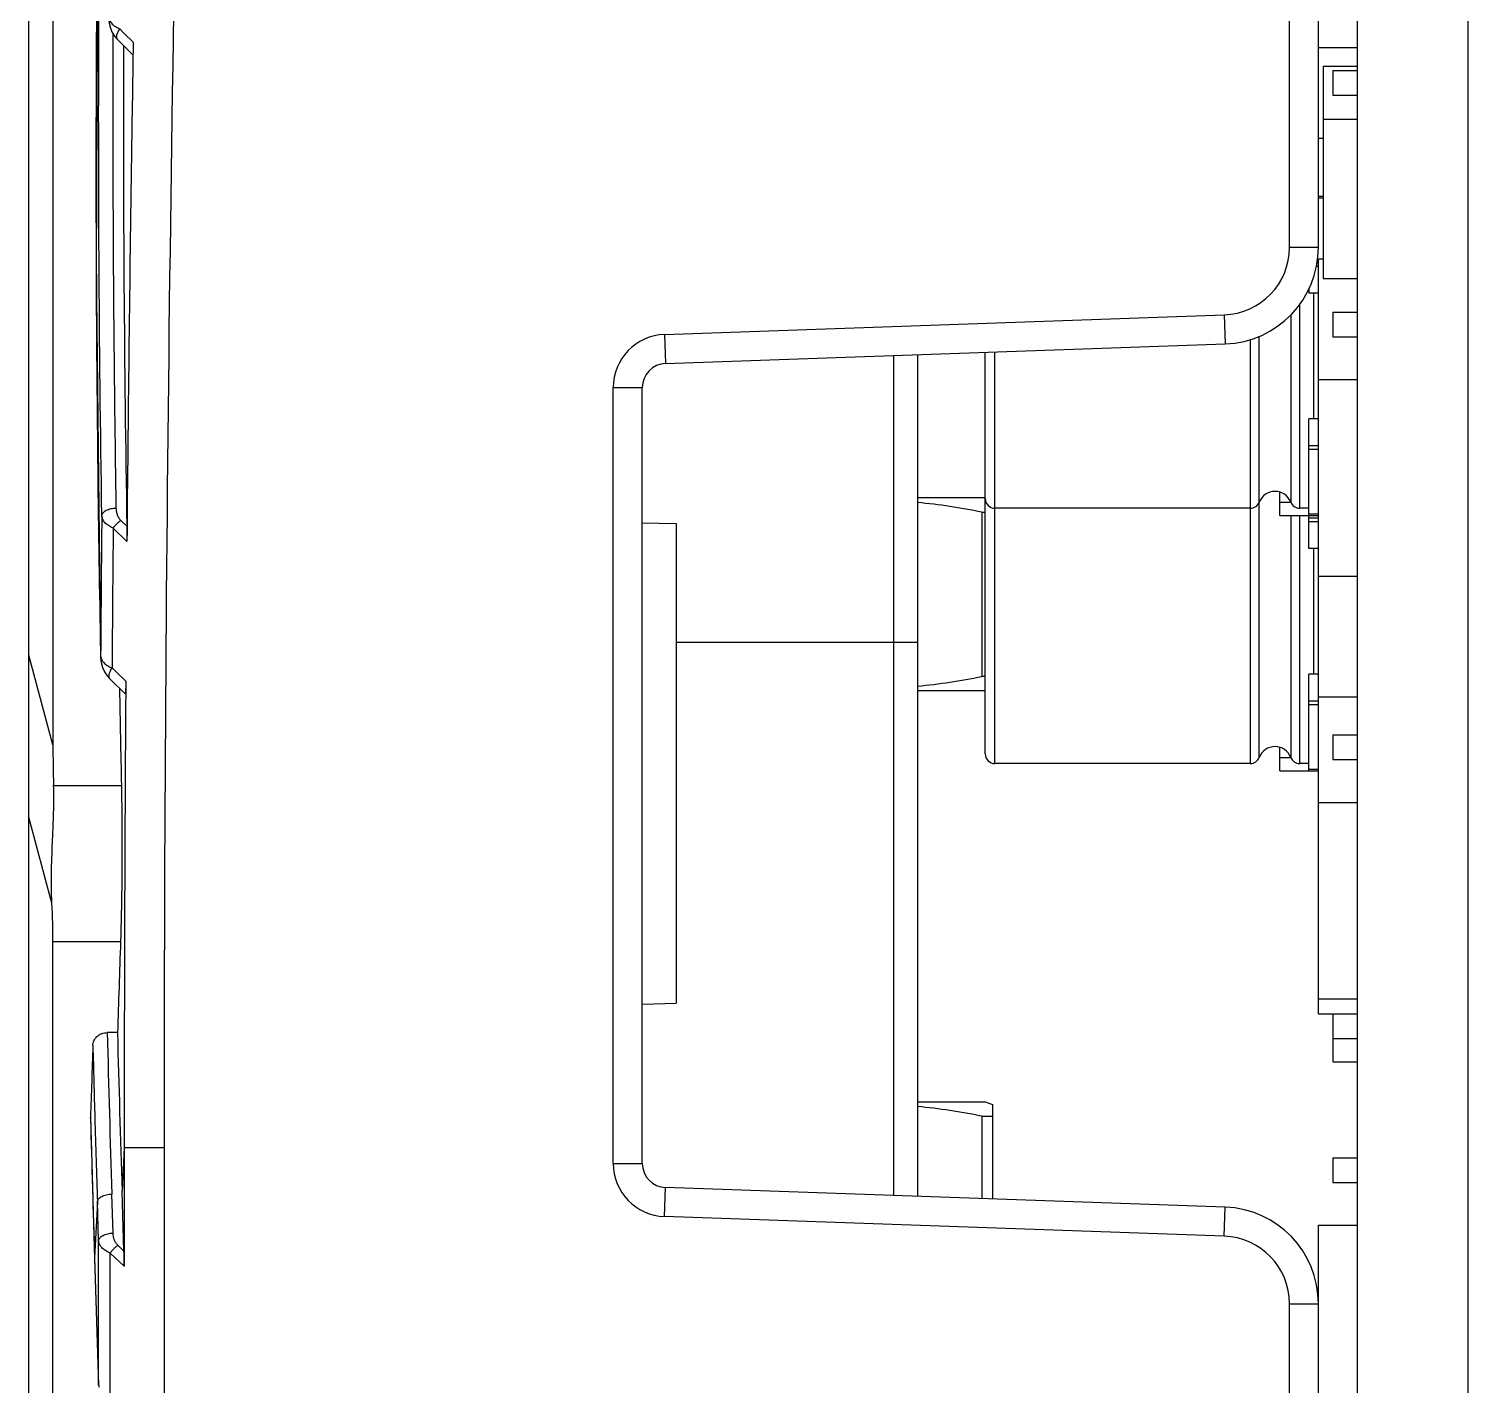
# Model space of a CAD drawing. Header units: millimetres. Extents: x 3299 to 14264, y 1863 to 5555.
# Drawn here: x 3529.67 to 3559.47, y 2798.66 to 2826.73 of the extents above; entities that cross this region are included whole.
import ezdxf

# ---------------------------------------------------------------- set-up
doc = ezdxf.new("R2010")
doc.units = ezdxf.units.MM
doc.layers.add('02___PRT_ALL_AXES', color=7, linetype='Continuous')

msp = doc.modelspace()

# ---------------------------------------------------------------- linework, layer by layer
at = {"color": 7, "linetype": 'Continuous'}
for p, q in [((3557.16785, 2839.02311), (3557.16785, 2501.52311)), ((3559.46785, 2501.52311), (3559.46785, 2839.02311)), ((3530.16785, 2835.40381), (3530.16785, 2811.90583)), ((3529.66785, 2506.47879), (3529.66785, 2834.06743)), ((3555.76785, 2822.20449), (3555.76785, 2827.91245)), ((3556.36785, 2822.20449), (3556.36785, 2827.91245)), ((3531.41632, 2826.51009), (3531.4166, 2826.60863)), ((3531.41675, 2826.51009), (3531.4166, 2826.60863)), ((3531.5504, 2826.72598), (3531.63806, 2826.63897)), ((3531.63806, 2826.63897), (3531.82975, 2826.44876)), ((3556.36785, 2826.34092), (3557.16785, 2826.34092)), ((3556.46785, 2825.9497), (3556.46785, 2821.55542)), ((3556.46785, 2825.9497), (3557.16785, 2825.9497)), ((3556.66785, 2825.86212), (3556.66785, 2825.35412)), ((3556.66785, 2825.86212), (3557.16785, 2825.86212)), ((3556.66785, 2825.35412), (3557.16785, 2825.35412)), ((3556.46785, 2824.85742), (3557.16785, 2824.85742)), ((3556.36785, 2824.46513), (3556.46785, 2824.46513)), ((3556.46785, 2823.25395), (3556.36785, 2823.25395)), ((3556.36785, 2823.22466), (3556.46785, 2823.22466)), ((3555.76785, 2822.20449), (3556.36785, 2822.20449)), ((3531.06152, 2821.93358), (3531.06381, 2821.37275)), ((3531.06245, 2821.93358), (3531.06656, 2821.37276)), ((3556.32492, 2821.81252), (3556.36785, 2821.81252)), ((3556.36785, 2821.88323), (3556.33867, 2821.88323)), ((3556.36785, 2806.34092), (3556.36785, 2821.96513)), ((3556.36785, 2821.96513), (3556.46785, 2821.96513)), ((3556.46785, 2821.55542), (3557.16785, 2821.55542)), ((3556.16785, 2821.33933), (3556.16785, 2821.25395)), ((3556.36785, 2821.25395), (3556.16785, 2821.25395)), ((3556.26785, 2821.25395), (3556.26785, 2818.65395)), ((3555.9802, 2816.80394), (3555.9802, 2821.02264)), ((3542.82946, 2820.4007), (3554.41671, 2820.80534)), ((3554.41671, 2820.80534), (3554.43765, 2820.20571)), ((3555.79389, 2820.80366), (3555.79389, 2816.93122)), ((3556.66785, 2820.86212), (3556.66785, 2820.35412)), ((3556.66785, 2820.86212), (3557.16785, 2820.86212)), ((3542.82946, 2820.4007), (3542.8504, 2819.80107)), ((3554.9555, 2820.29371), (3554.9555, 2811.52074)), ((3555.14181, 2811.64801), (3555.14181, 2820.36275)), ((3556.66785, 2820.35412), (3557.16785, 2820.35412)), ((3542.8504, 2819.80107), (3554.43765, 2820.20571)), ((3548.06785, 2819.98327), (3548.06785, 2802.56295)), ((3549.46685, 2817.57971), (3549.46685, 2820.03212)), ((3549.46785, 2811.72074), (3549.46785, 2820.03216)), ((3549.66785, 2811.52074), (3549.66785, 2820.03914)), ((3547.56785, 2819.96581), (3547.56785, 2802.58041)), ((3556.36785, 2819.46513), (3557.16785, 2819.46513)), ((3541.76785, 2803.24484), (3541.76785, 2819.30137)), ((3541.76785, 2819.30137), (3542.36785, 2819.30137)), ((3542.36785, 2803.24484), (3542.36785, 2819.30137)), ((3556.16785, 2815.97074), (3556.16785, 2818.65395)), ((3556.36785, 2818.65395), (3556.16785, 2818.65395)), ((3556.36785, 2818.09537), (3556.16785, 2818.09537)), ((3556.16785, 2818.02466), (3556.36785, 2818.02466)), ((3549.46785, 2817.57971), (3549.46685, 2817.57971)), ((3548.06785, 2817.02311), (3549.46785, 2817.02311)), ((3549.46685, 2812.29651), (3549.46685, 2817.02311)), ((3555.56785, 2816.65394), (3555.56785, 2817.13758)), ((3549.39642, 2816.72311), (3549.39642, 2813.32311)), ((3549.39642, 2816.72311), (3549.46785, 2816.72311)), ((3554.9555, 2816.80394), (3549.66785, 2816.80394)), ((3555.79948, 2816.92079), (3555.56785, 2816.92079)), ((3556.16785, 2816.80394), (3555.9802, 2816.80394)), ((3531.6977, 2816.43142), (3531.57232, 2816.55351)), ((3555.56785, 2816.65394), (3556.36785, 2816.65395)), ((3555.79389, 2816.65394), (3555.79389, 2811.64801)), ((3555.9802, 2811.52074), (3555.9802, 2816.65394)), ((3556.36785, 2816.68323), (3556.16785, 2816.68323)), ((3556.36785, 2816.60003), (3556.16785, 2816.60003)), ((3556.16785, 2816.52932), (3556.36785, 2816.52932)), ((3531.69895, 2816.11778), (3531.41531, 2816.39396)), ((3556.36785, 2815.97074), (3556.16785, 2815.97074)), ((3556.26785, 2815.97074), (3556.26785, 2813.37074)), ((3556.36785, 2815.40113), (3557.16785, 2815.40113)), ((3548.06785, 2814.02311), (3543.06785, 2814.02311)), ((3530.16785, 2811.90583), (3529.66785, 2813.76699)), ((3531.15306, 2813.83518), (3531.15462, 2813.75399)), ((3531.15337, 2813.83518), (3531.15462, 2813.75399)), ((3531.15462, 2813.75399), (3531.1544, 2813.74592)), ((3531.1544, 2813.74592), (3531.1544, 2813.74589)), ((3531.39116, 2813.4983), (3531.48122, 2813.41105)), ((3531.48122, 2813.41105), (3531.676, 2813.22242)), ((3549.46785, 2813.32311), (3549.39642, 2813.32311)), ((3556.16785, 2811.37074), (3556.16785, 2813.37074)), ((3556.36785, 2813.37074), (3556.16785, 2813.37074)), ((3549.46685, 2813.02311), (3548.06785, 2813.02311)), ((3556.36785, 2812.90113), (3557.16785, 2812.90113)), ((3556.36785, 2812.81216), (3556.16785, 2812.81216)), ((3556.16785, 2812.74145), (3556.36785, 2812.74145)), ((3549.46785, 2812.29651), (3549.46685, 2812.29651)), ((3556.66785, 2812.11212), (3556.66785, 2811.60412)), ((3556.66785, 2812.11212), (3557.16785, 2812.11212)), ((3555.56785, 2811.37074), (3555.56785, 2811.85438)), ((3555.79948, 2811.63759), (3555.56785, 2811.63759)), ((3554.9555, 2811.52074), (3549.66785, 2811.52074)), ((3555.56785, 2811.37074), (3556.36785, 2811.37074)), ((3556.16785, 2811.52074), (3555.9802, 2811.52074)), ((3556.36785, 2811.40003), (3556.16785, 2811.40003)), ((3556.66785, 2811.60412), (3557.16785, 2811.60412)), ((3530.18227, 2811.06473), (3531.58478, 2811.06473)), ((3556.36785, 2810.71513), (3557.16785, 2810.71513)), ((3530.14715, 2808.62814), (3529.66785, 2810.41224)), ((3530.16785, 2793.36433), (3530.16785, 2807.84093)), ((3530.16785, 2807.84093), (3531.56709, 2807.84093)), ((3556.36785, 2806.65113), (3557.16785, 2806.65113)), ((3556.36785, 2806.34092), (3557.16785, 2806.34092)), ((3556.66785, 2806.34092), (3556.66785, 2805.35039)), ((3531.50411, 2805.9516), (3531.2916, 2805.9516)), ((3556.66785, 2805.833), (3557.16785, 2805.833)), ((3556.66785, 2805.35039), (3557.16785, 2805.35039)), ((3548.06785, 2804.52311), (3549.46785, 2804.52311)), ((3549.46785, 2804.52311), (3549.61785, 2804.46686)), ((3530.94529, 2804.17956), (3530.9453, 2804.19497)), ((3530.9453, 2804.19497), (3530.94572, 2804.17957)), ((3530.9453, 2804.19497), (3530.94571, 2804.17957)), ((3549.39642, 2804.22311), (3549.39642, 2802.51656)), ((3549.39642, 2804.22311), (3549.61785, 2804.22311)), ((3549.61785, 2804.46678), (3549.61785, 2802.50882)), ((3531.64288, 2803.5674), (3531.59821, 2802.67392)), ((3531.64288, 2803.5674), (3531.64288, 2801.11594)), ((3532.46785, 2803.5674), (3531.64288, 2803.5674)), ((3532.46785, 2803.5674), (3532.46785, 2536.97882)), ((3556.66785, 2803.36212), (3556.66785, 2802.85412)), ((3556.66785, 2803.36212), (3557.16785, 2803.36212)), ((3541.76785, 2803.24484), (3542.36785, 2803.24484)), ((3542.82946, 2802.14552), (3542.8504, 2802.74515)), ((3554.43765, 2802.34051), (3542.8504, 2802.74515)), ((3556.66785, 2802.85412), (3557.16785, 2802.85412)), ((3531.08766, 2802.45054), (3531.02972, 2801.2917)), ((3531.11337, 2801.64348), (3531.08766, 2802.45054)), ((3531.413, 2801.80467), (3531.38729, 2802.61173)), ((3531.63785, 2801.42952), (3531.59821, 2802.67392)), ((3554.41671, 2801.74088), (3542.82946, 2802.14552)), ((3554.41671, 2801.74088), (3554.43765, 2802.34051)), ((3556.36785, 2761.65113), (3556.36785, 2801.96513)), ((3556.36785, 2801.96513), (3557.16785, 2801.96513)), ((3531.11337, 2798.66563), (3531.11337, 2801.64348)), ((3531.63785, 2801.42952), (3531.50918, 2801.55178)), ((3531.02972, 2801.2917), (3531.0295, 2801.28215)), ((3531.0295, 2801.28215), (3531.11315, 2798.65605)), ((3531.02972, 2801.2917), (3531.11337, 2798.66563)), ((3531.35382, 2798.41274), (3531.35382, 2801.39059)), ((3531.64288, 2801.11594), (3531.35382, 2801.39059)), ((3555.76785, 2768.70449), (3555.76785, 2800.34173)), ((3555.76785, 2800.34173), (3556.36785, 2800.34173)), ((3531.11337, 2798.66563), (3531.11315, 2798.65608))]:
    msp.add_line(p, q, dxfattribs=at)
for points in [[(3531.24956, 2837.9265), (3531.09383, 2829.89576), (3531.06185, 2821.78176), (3531.1544, 2813.74592)], [(3531.31877, 2826.97857), (3531.31935, 2826.95099), (3531.33137, 2826.84154), (3531.35751, 2826.74044), (3531.39699, 2826.64776), (3531.44994, 2826.56433), (3531.49741, 2826.51021)], [(3531.49738, 2826.51024), (3531.58858, 2826.41973), (3531.7437, 2826.26583), (3531.81786, 2826.19229)], [(3531.1544, 2813.74589), (3531.1554, 2813.7185), (3531.16904, 2813.60948), (3531.19659, 2813.50903), (3531.23729, 2813.41717), (3531.2912, 2813.3347), (3531.33909, 2813.28149)], [(3531.33906, 2813.28151), (3531.43175, 2813.19173), (3531.58945, 2813.03903), (3531.66428, 2812.9666)], [(3530.94525, 2804.17956), (3530.97058, 2803.24816), (3531.00026, 2802.22684), (3531.0295, 2801.28215)]]:
    msp.add_lwpolyline(points, dxfattribs=at)
for centre, radius, start, end in [((4053.41552, 2823.78725), 522.35728, 179.4307477, 180.2033241), ((3554.36785, 2822.20449), 1.4, 272, 0), ((3554.36785, 2822.20449), 2, 272, 0), ((4053.27637, 2823.7869), 522.21813, 180.2648729, 181.0919313), ((3542.86785, 2819.30137), 1.1, 92, 180), ((3542.86785, 2819.30137), 0.5, 92, 180), ((3549.66785, 2817.00394), 0.2, 180, 270), ((3555.46785, 2816.80394), 0.35, 21.323686, 158.676314), ((3554.9555, 2817.00394), 0.2, 270, 338.676314), ((3555.9802, 2817.00394), 0.2, 201.323686, 270), ((4927.83338, 2803.01943), 1396.72001, 179.44082789, 179.55964608), ((4928.08883, 2803.29783), 1396.73492, 179.4627729, 179.58156064), ((3549.66785, 2811.72074), 0.2, 180, 270), ((3554.9555, 2811.72074), 0.2, 270, 338.676314), ((3555.46785, 2811.52074), 0.35, 21.323686, 158.676314), ((3555.9802, 2811.72074), 0.2, 201.323686, 270), ((4052.98953, 2819.07826), 522.16668, 181.4698881, 181.634727), ((4053.14712, 2819.23161), 522.02446, 181.4577301, 181.8244552), ((4052.9924, 2819.07834), 522.16955, 181.6347267, 181.8248171), ((4052.93404, 2817.91949), 522.16913, 181.5078067, 181.824817), ((3542.86785, 2803.24484), 1.1, 180, 268), ((3542.86785, 2803.24484), 0.5, 180, 268), ((3554.36785, 2800.34173), 2, 0, 88), ((3554.36785, 2800.34173), 1.4, 0, 88)]:
    msp.add_arc(centre, radius, start, end, dxfattribs=at)
for centre, major_axis, ratio, start_param, end_param in [((4232.08417, 2829.8604), (700.27528, 18.5784), 0.86312135, 3.11663673, 3.13307409), ((4231.92874, 2826.75193), (700.27528, 18.5784), 0.86312135, 9.41667936, 9.41999488), ((3535.75802, 2806.54271), (-2.77391, 12.66761), 0.38313405, 1.05156574, 1.12340547), ((3529.66785, 2809.45283), (-0.274, 2.99976), 0.13942482, -2.15076271, -1.86201317), ((4234.96535, 2887.48402), (119.49271, 2727.48957), 0.25633082, -4.67195701, -4.67126406), ((4234.96535, 2887.48402), (119.57806, 2729.43777), 0.25633082, -4.67118727, -4.67064156), ((4231.79249, 2824.0269), (700.27528, 18.5784), 0.86312135, 3.1407603, 3.14618346), ((3531.6248, 2801.28073), (-0.0071, 0.42026), 0.03956698, -1.9743964, -1.20956764)]:
    msp.add_ellipse(centre, major_axis=major_axis, ratio=ratio, start_param=start_param, end_param=end_param, dxfattribs=at)
for points, knots in [([(3532.90546, 2838.52311), (3532.75963, 2832.69686), (3532.54079, 2821.04553), (3532.46785, 2809.39237), (3532.46785, 2803.5674)], [0, 0, 0, 0, 0.50013354, 1, 1, 1, 1]), ([(3531.17988, 2816.65036), (3531.12377, 2820.19629), (3531.0838, 2827.28956), (3531.18831, 2834.38218), (3531.27665, 2837.92755)], [0, 0, 0, 0, 0.4999936, 1, 1, 1, 1]), ([(3531.31897, 2826.98487), (3531.3194, 2826.9725), (3531.32267, 2826.94742), (3531.33459, 2826.91059), (3531.35354, 2826.87464), (3531.37948, 2826.84001), (3531.41237, 2826.80716), (3531.45209, 2826.77654), (3531.49853, 2826.74886), (3531.53251, 2826.73329), (3531.5504, 2826.72598)], [0, 0, 0, 0, 0.10128599, 0.20561458, 0.31531548, 0.43236854, 0.55841424, 0.69465134, 0.84180275, 1, 1, 1, 1]), ([(3531.5504, 2826.72598), (3531.5424, 2826.71483), (3531.52763, 2826.69273), (3531.50882, 2826.65934), (3531.4944, 2826.62735), (3531.48466, 2826.59746), (3531.47981, 2826.57024), (3531.47998, 2826.54618), (3531.48469, 2826.52862), (3531.49118, 2826.51722), (3531.4952, 2826.51241), (3531.49738, 2826.51024)], [0, 0, 0, 0, 0.17400618, 0.33667689, 0.4852931, 0.61813952, 0.73432719, 0.83439905, 0.9210196, 0.96103763, 1, 1, 1, 1]), ([(3531.47963, 2816.80861), (3531.46684, 2817.61701), (3531.4232, 2820.85064), (3531.40961, 2824.08468), (3531.41632, 2826.51009)], [0, 0, 0, 0, 0.25000523, 1, 1, 1, 1]), ([(3531.82974, 2826.44876), (3531.81565, 2825.58777), (3531.76249, 2822.14424), (3531.72207, 2818.70051), (3531.69893, 2816.11778)], [0, 0, 0, 0, 0.25003567, 1, 1, 1, 1]), ([(3531.17988, 2816.65036), (3531.18026, 2816.65554), (3531.18199, 2816.66602), (3531.18924, 2816.68701), (3531.20581, 2816.71257), (3531.2349, 2816.73955), (3531.27257, 2816.76307), (3531.31753, 2816.78238), (3531.36824, 2816.79688), (3531.4229, 2816.80605), (3531.46056, 2816.8084), (3531.47963, 2816.80861)], [0, 0, 0, 0, 0.04270521, 0.08683541, 0.18185435, 0.28938038, 0.41074392, 0.54516114, 0.69038551, 0.84327835, 1, 1, 1, 1]), ([(3531.57232, 2816.55351), (3531.55522, 2816.57017), (3531.52706, 2816.6088), (3531.49959, 2816.6734), (3531.48383, 2816.74048), (3531.47998, 2816.78596), (3531.47963, 2816.80861)], [0, 0, 0, 0, 0.25813415, 0.50850006, 0.75506375, 1, 1, 1, 1]), ([(3549.39642, 2816.72311), (3549.17665, 2816.76743), (3548.73552, 2816.84635), (3548.29069, 2816.90159), (3548.06789, 2816.92226)], [0, 0, 0, 0, 0.50049239, 1, 1, 1, 1]), ([(3531.41531, 2816.39396), (3531.39734, 2816.4011), (3531.36319, 2816.41636), (3531.31644, 2816.44364), (3531.2763, 2816.47384), (3531.24291, 2816.50634), (3531.21642, 2816.54066), (3531.19687, 2816.57636), (3531.18429, 2816.61299), (3531.18055, 2816.63801), (3531.17988, 2816.65036)], [0, 0, 0, 0, 0.15808512, 0.30522567, 0.44153767, 0.56770607, 0.68488624, 0.79465041, 0.89892467, 1, 1, 1, 1]), ([(3531.41531, 2816.39396), (3531.426, 2816.40905), (3531.44905, 2816.43873), (3531.48716, 2816.48055), (3531.52828, 2816.51925), (3531.55748, 2816.54267), (3531.57232, 2816.55351)], [0, 0, 0, 0, 0.24691908, 0.50102161, 0.75460618, 1, 1, 1, 1]), ([(3531.6977, 2816.43142), (3531.69853, 2816.38143), (3531.69958, 2816.27689), (3531.69944, 2816.17233), (3531.69895, 2816.11778)], [0, 0, 0, 0, 0.47820701, 1, 1, 1, 1]), ([(3531.15462, 2813.75399), (3531.15488, 2813.74956), (3531.15655, 2813.73166), (3531.16065, 2813.714), (3531.16494, 2813.70117)], [0, 0, 0, 0, 0.24727849, 1, 1, 1, 1]), ([(3531.16494, 2813.70117), (3531.17037, 2813.68492), (3531.18577, 2813.65232), (3531.20755, 2813.62368), (3531.22004, 2813.60991)], [0, 0, 0, 0, 0.47964133, 1, 1, 1, 1]), ([(3531.22004, 2813.60991), (3531.23032, 2813.59859), (3531.25339, 2813.57657), (3531.29329, 2813.54697), (3531.33965, 2813.52029), (3531.37341, 2813.50531), (3531.39116, 2813.4983)], [0, 0, 0, 0, 0.2226399, 0.46293826, 0.72201846, 1, 1, 1, 1]), ([(3531.39116, 2813.4983), (3531.3832, 2813.48701), (3531.36852, 2813.46466), (3531.34985, 2813.43095), (3531.33555, 2813.39869), (3531.32593, 2813.36861), (3531.32119, 2813.34128), (3531.32147, 2813.3172), (3531.32625, 2813.29969), (3531.33281, 2813.28838), (3531.33687, 2813.28364), (3531.33906, 2813.28152)], [0, 0, 0, 0, 0.17447193, 0.33757646, 0.48653706, 0.61958084, 0.73576256, 0.83558296, 0.92169844, 0.96138966, 1, 1, 1, 1]), ([(3531.67598, 2813.22242), (3531.67044, 2812.41788), (3531.65106, 2809.19957), (3531.64281, 2805.9812), (3531.64288, 2803.5674)], [0, 0, 0, 0, 0.24999121, 1, 1, 1, 1]), ([(3531.676, 2813.22242), (3531.67589, 2813.20617), (3531.67559, 2813.17395), (3531.67497, 2813.13402), (3531.67431, 2813.10291), (3531.67373, 2813.08067), (3531.67307, 2813.05958), (3531.67233, 2813.03997), (3531.6715, 2813.0222), (3531.67061, 2813.0066), (3531.66978, 2812.9951), (3531.66907, 2812.98719), (3531.66856, 2812.98227), (3531.66804, 2812.97804), (3531.66752, 2812.97449), (3531.66699, 2812.97162), (3531.66649, 2812.9694), (3531.66596, 2812.96781), (3531.6655, 2812.96681), (3531.66484, 2812.96624), (3531.66442, 2812.96647), (3531.66428, 2812.9666)], [0, 0, 0, 0, 0.18938814, 0.37529259, 0.46523886, 0.55200961, 0.63439426, 0.71108759, 0.78064306, 0.84169733, 0.89312364, 0.91496667, 0.93418117, 0.95074135, 0.96464261, 0.9759496, 0.9847496, 0.9911506, 0.99533278, 0.99777343, 1, 1, 1, 1]), ([(3548.06789, 2813.12396), (3548.29069, 2813.14463), (3548.73552, 2813.19987), (3549.17665, 2813.27879), (3549.39642, 2813.32311)], [0, 0, 0, 0, 0.4995076, 1, 1, 1, 1]), ([(3530.14715, 2808.62814), (3530.14207, 2808.73104), (3530.13614, 2808.93898), (3530.13746, 2809.35795), (3530.15305, 2809.77729), (3530.17092, 2810.19241), (3530.18196, 2810.49378), (3530.18746, 2810.78368), (3530.18538, 2810.97275), (3530.18227, 2811.06473)], [0, 0, 0, 0, 0.12679841, 0.25595841, 0.51558924, 0.64316878, 0.7673498, 0.88673689, 1, 1, 1, 1]), ([(3531.58478, 2811.06473), (3531.58739, 2810.94014), (3531.59174, 2810.68267), (3531.59716, 2810.14534), (3531.59763, 2809.45272), (3531.59003, 2808.76014), (3531.57866, 2808.22289), (3531.57126, 2807.96548), (3531.56709, 2807.84093)], [0, 0, 0, 0, 0.11594751, 0.23959815, 0.49999679, 0.76039424, 0.88404585, 1, 1, 1, 1]), ([(3530.99467, 2805.68386), (3530.99523, 2805.70078), (3530.99972, 2805.7348), (3531.01643, 2805.78393), (3531.04296, 2805.82985), (3531.07885, 2805.87091), (3531.1233, 2805.90537), (3531.17495, 2805.93153), (3531.23187, 2805.9479), (3531.27163, 2805.9516), (3531.2916, 2805.9516)], [0, 0, 0, 0, 0.11500004, 0.23147174, 0.35054164, 0.47314427, 0.59979058, 0.73042809, 0.86429629, 1, 1, 1, 1]), ([(3549.39642, 2804.22311), (3549.17665, 2804.26743), (3548.73552, 2804.34635), (3548.29069, 2804.40159), (3548.06789, 2804.42226)], [0, 0, 0, 0, 0.50049239, 1, 1, 1, 1]), ([(3531.08766, 2802.45054), (3531.08848, 2802.46105), (3531.09436, 2802.48293), (3531.11383, 2802.51288), (3531.14295, 2802.54013), (3531.18059, 2802.56397), (3531.22549, 2802.58373), (3531.2761, 2802.59876), (3531.33065, 2802.60853), (3531.36826, 2802.6113), (3531.38729, 2802.61173)], [0, 0, 0, 0, 0.08653728, 0.18184104, 0.28973061, 0.41139158, 0.54595271, 0.69112324, 0.84374967, 1, 1, 1, 1]), ([(3531.11337, 2801.64348), (3531.11419, 2801.65399), (3531.12007, 2801.67587), (3531.13954, 2801.70582), (3531.16866, 2801.73307), (3531.2063, 2801.75692), (3531.2512, 2801.77668), (3531.30181, 2801.7917), (3531.35636, 2801.80147), (3531.39396, 2801.80424), (3531.413, 2801.80467)], [0, 0, 0, 0, 0.08653728, 0.18184104, 0.28973061, 0.41139158, 0.54595271, 0.69112324, 0.84374967, 1, 1, 1, 1]), ([(3531.50918, 2801.55178), (3531.49191, 2801.56819), (3531.46332, 2801.60632), (3531.43499, 2801.67031), (3531.41826, 2801.73689), (3531.41371, 2801.78212), (3531.413, 2801.80467)], [0, 0, 0, 0, 0.25833496, 0.50878381, 0.7552814, 1, 1, 1, 1]), ([(3531.35382, 2801.39059), (3531.33577, 2801.39753), (3531.30142, 2801.4124), (3531.25427, 2801.43909), (3531.21363, 2801.46875), (3531.17964, 2801.50074), (3531.15246, 2801.53463), (3531.13213, 2801.56995), (3531.1187, 2801.60629), (3531.11435, 2801.63118), (3531.11337, 2801.64348)], [0, 0, 0, 0, 0.15795165, 0.3051037, 0.44152715, 0.56785481, 0.68518097, 0.79501218, 0.89920859, 1, 1, 1, 1]), ([(3531.35382, 2801.39059), (3531.3644, 2801.4058), (3531.38719, 2801.43571), (3531.4249, 2801.47792), (3531.46557, 2801.51705), (3531.49448, 2801.54078), (3531.50918, 2801.55178)], [0, 0, 0, 0, 0.24720024, 0.50142202, 0.75492291, 1, 1, 1, 1]), ([(3531.11337, 2798.66563), (3531.11372, 2798.66121), (3531.11574, 2798.64339), (3531.12017, 2798.62586), (3531.12467, 2798.61313)], [0, 0, 0, 0, 0.24703533, 1, 1, 1, 1])]:
    msp.add_open_spline(points, degree=3, knots=knots, dxfattribs=at)
at = {"layer": '02___PRT_ALL_AXES', "color": 7, "linetype": 'Continuous'}
for p, q in [((3542.36785, 2816.50339), (3543.06785, 2816.48506)), ((3543.06785, 2816.48506), (3543.06785, 2806.56115)), ((3542.36785, 2806.54282), (3543.06785, 2806.56115))]:
    msp.add_line(p, q, dxfattribs=at)

doc.saveas('drawing.dxf')
